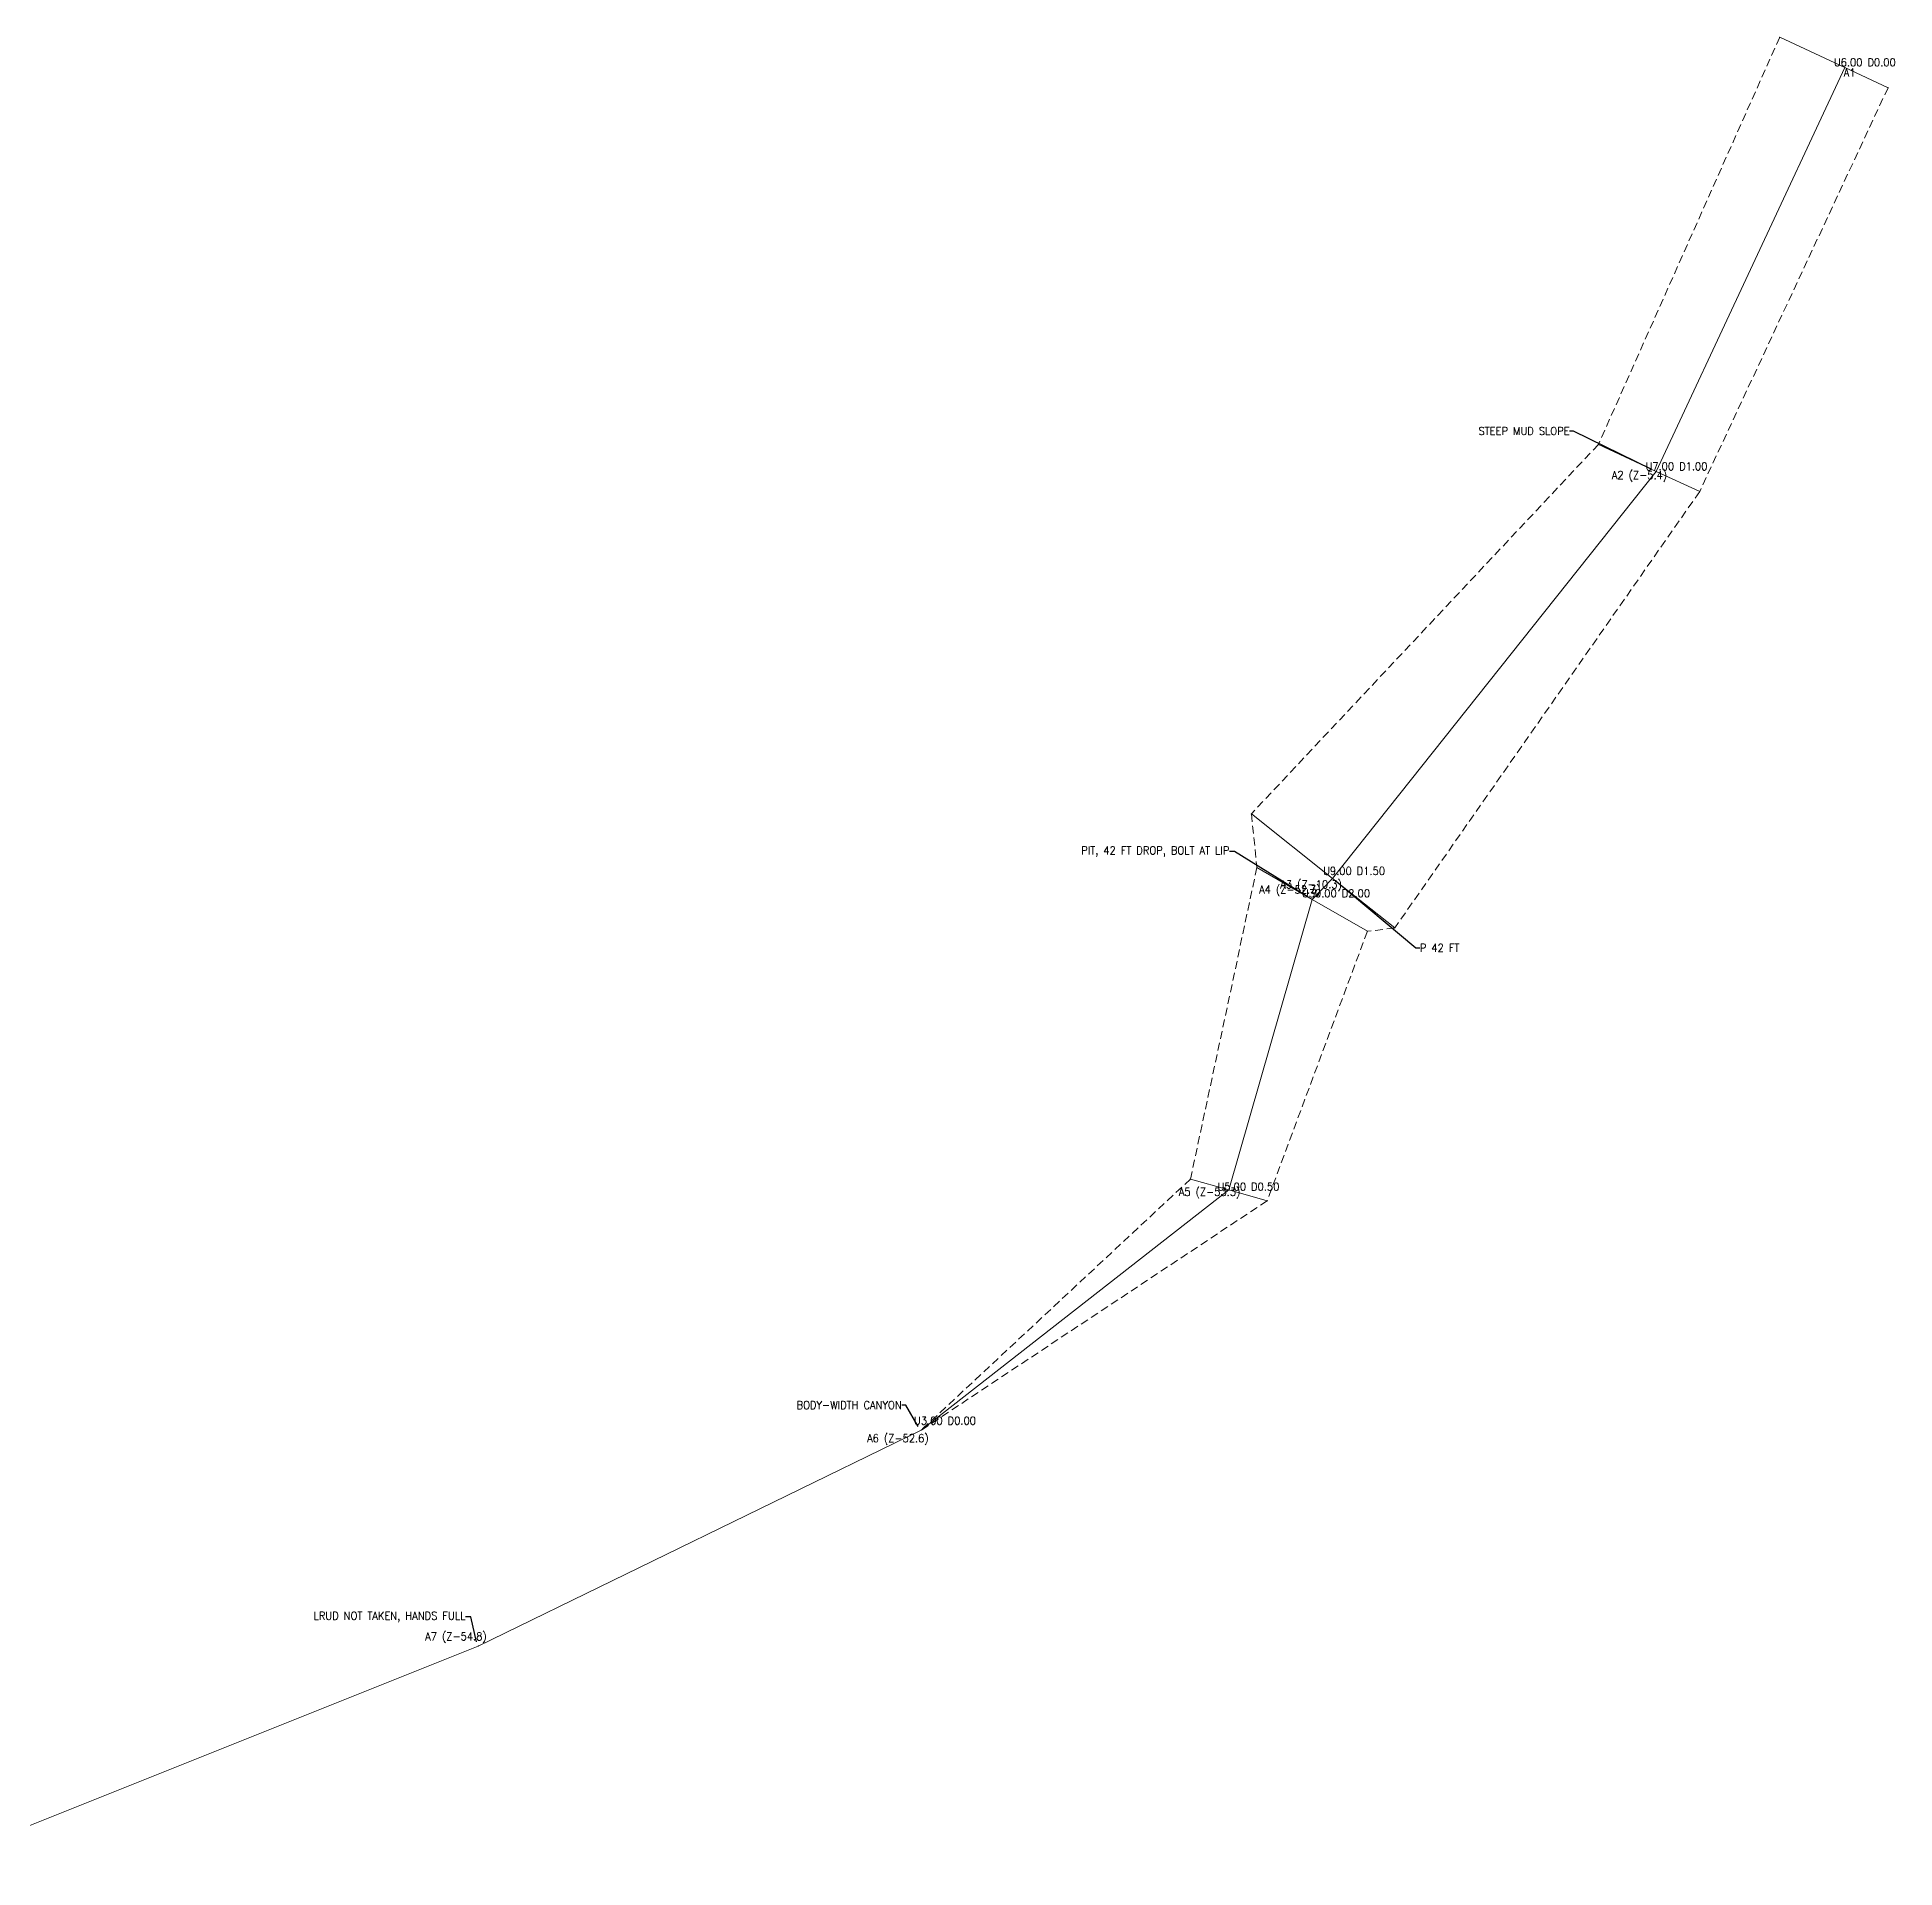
# Model space of a CAD drawing. Header units: feet. Extents: x -352 to 533, y -1323 to 2.
# Drawn here: x -113.4 to 3.1, y -113 to 1.9 of the extents above; entities that cross this region are included whole.
import ezdxf

# ---------------------------------------------------------------- set-up
doc = ezdxf.new("R2010")
doc.units = ezdxf.units.FT
doc.header["$MEASUREMENT"] = 0
doc.linetypes.add('DASHED', pattern=[0.75, 0.5, -0.25])
for name, color, linetype, lineweight, true_color in [('CTRL-LRUD', 9, 'Continuous', 9, 0xffc0cb), ('CTRL-LRUD-WALL-LEFT', 8, 'DASHED', 0, 0x808080), ('CTRL-LRUD-WALL-RIGHT', 8, 'DASHED', 0, 0x808080), ('CTRL-SHOTS', 8, 'Continuous', 9, 0x808080), ('CTRL-STATION-LABELS', 1, 'Continuous', 0, 0xff0000), ('CTRL-STATIONS', 1, 'Continuous', 9, 0xff0000), ('NOTES-ANNOTATION', 7, 'Continuous', 18, 0xffffff)]:
    doc.layers.add(name, color=color, linetype=linetype, lineweight=lineweight, true_color=true_color)
doc.styles.get("Standard").update_dxf_attribs({"font": ''})
doc.styles.add('textstyle1', font='')
doc.styles.add('textstyle107', font='')
doc.styles.add('textstyle126', font='')
doc.styles.add('textstyle171', font='')
doc.styles.add('textstyle177', font='')
doc.styles.add('textstyle210', font='')
doc.styles.add('textstyle22', font='')
doc.styles.add('textstyle233', font='')
doc.styles.add('textstyle235', font='')
doc.styles.add('textstyle247', font='')
doc.styles.add('textstyle249', font='')
doc.styles.add('textstyle27', font='')
doc.styles.add('textstyle279', font='')
doc.styles.add('textstyle285', font='')
doc.styles.add('textstyle298', font='')
doc.styles.add('textstyle52', font='')
doc.styles.add('textstyle76', font='')
doc.styles.add('textstyle97', font='')
doc.styles.get('Standard').set_extended_font_data('txt')
doc.styles.get('textstyle1').set_extended_font_data('standard')
doc.styles.get('textstyle107').set_extended_font_data('standard')
doc.styles.get('textstyle126').set_extended_font_data('standard')
doc.styles.get('textstyle171').set_extended_font_data('standard')
doc.styles.get('textstyle177').set_extended_font_data('standard')
doc.styles.get('textstyle210').set_extended_font_data('standard')
doc.styles.get('textstyle22').set_extended_font_data('standard')
doc.styles.get('textstyle233').set_extended_font_data('standard')
doc.styles.get('textstyle235').set_extended_font_data('standard')
doc.styles.get('textstyle247').set_extended_font_data('standard')
doc.styles.get('textstyle249').set_extended_font_data('standard')
doc.styles.get('textstyle27').set_extended_font_data('standard')
doc.styles.get('textstyle279').set_extended_font_data('standard')
doc.styles.get('textstyle285').set_extended_font_data('standard')
doc.styles.get('textstyle298').set_extended_font_data('standard')
doc.styles.get('textstyle52').set_extended_font_data('standard')
doc.styles.get('textstyle76').set_extended_font_data('standard')
doc.styles.get('textstyle97').set_extended_font_data('standard')
doc.dimstyles.get("Standard").update_dxf_attribs({"dimtxt": 0.083333, "dimasz": 0.083333, "dimexe": 0.041667, "dimexo": 0.020833, "dimgap": 0.020833, "dimtad": 1, "dimtxsty": 'Standard', "dimcen": 2.5, "dimadec": 0, "dimazin": 0, "dimtfac": 1, "dimtmove": 0, "dimatfit": 3, "dimfxl": 1, "dimarcsym": 0})

msp = doc.modelspace()

# ---------------------------------------------------------------- linework, layer by layer
at = {"layer": 'CTRL-LRUD'}
for p, q in [((0, 0), (-4.08, 1.9)), ((0, 0), (2.72, -1.27)), ((-11.82, -25.36), (-15.45, -23.66)), ((-11.82, -25.36), (-9.1, -26.62)), ((-32.14, -50.9), (-37.23, -46.85)), ((-33.41, -52.22), (-36.88, -50.22)), ((-32.14, -50.9), (-28.23, -54.01)), ((-33.41, -52.22), (-29.95, -54.22)), ((-38.64, -70.45), (-41.05, -69.77)), ((-38.64, -70.45), (-36.24, -71.14))]:
    msp.add_line(p, q, dxfattribs=at)
for p in [(-4.08, 1.9), (2.72, -1.27), (-15.45, -23.66), (-9.1, -26.62), (-37.23, -46.85), (-36.88, -50.22), (-29.95, -54.22), (-28.23, -54.01), (-41.05, -69.77), (-36.24, -71.14), (-57.94, -85.53), (-57.94, -85.53)]:
    msp.add_point(p, dxfattribs=at)
at = {"layer": 'CTRL-LRUD-WALL-LEFT'}
msp.add_lwpolyline([(2.72, -1.27), (-9.1, -26.62), (-28.23, -54.01), (-29.95, -54.22), (-36.24, -71.14), (-57.94, -85.53)], dxfattribs=at)
at = {"layer": 'CTRL-LRUD-WALL-RIGHT'}
msp.add_lwpolyline([(-4.08, 1.9), (-15.45, -23.66), (-37.23, -46.85), (-36.88, -50.22), (-41.05, -69.77), (-57.94, -85.53)], dxfattribs=at)
at = {"layer": 'CTRL-SHOTS'}
for p, q in [((0, 0), (-11.82, -25.36)), ((-11.82, -25.36), (-32.14, -50.9)), ((-32.14, -50.9), (-33.41, -52.22)), ((-33.41, -52.22), (-38.64, -70.45)), ((-38.64, -70.45), (-57.94, -85.53)), ((-57.94, -85.53), (-85.74, -99.09)), ((-85.74, -99.09), (-120.53, -113.01))]:
    msp.add_line(p, q, dxfattribs=at)
at = {"layer": 'CTRL-STATIONS'}
for p in [(0, 0), (-11.82, -25.36), (-32.14, -50.9), (-33.41, -52.22), (-38.64, -70.45), (-57.94, -85.53), (-85.74, -99.09)]:
    msp.add_point(p, dxfattribs=at)

# ---------------------------------------------------------------- texts
at = {"layer": 'CTRL-STATION-LABELS', "char_height": 0.5, "width": 100}
for s, insert, attachment_point, style in [('U6.00 D0.00', (-0.68, 0.32), 4, 'textstyle235'), ('A1', (0.68, -0.32), 6, 'textstyle249'), ('A2 (Z-5.4)', (-11.14, -25.67), 6, 'textstyle177'), ('U7.00 D1.00', (-12.5, -25.04), 4, 'textstyle210'), ('A4 (Z-52.3)', (-32.88, -51.69), 6, 'textstyle97'), ('A3 (Z-10.3)', (-31.55, -51.36), 6, 'textstyle52'), ('U9.00 D1.50', (-32.73, -50.43), 4, 'textstyle76'), ('U30.00 D2.00', (-34.06, -51.84), 4, 'textstyle1'), ('A5 (Z-53.3)', (-37.92, -70.66), 6, 'textstyle27'), ('U5.00 D0.50', (-39.36, -70.25), 4, 'textstyle233'), ('U3.00 D0.00', (-58.4, -84.94), 4, 'textstyle298'), ('A6 (Z-52.6)', (-57.48, -86.12), 6, 'textstyle22'), ('A7 (Z-54.8)', (-85.21, -98.56), 6, 'textstyle285')]:
    msp.add_mtext(s, dxfattribs=dict(at, insert=insert, attachment_point=attachment_point, style=style))
at = {"layer": 'NOTES-ANNOTATION', "char_height": 0.5, "width": 100}
for s, insert, attachment_point, style in [('STEEP MUD SLOPE', (-17.26, -22.82), 6, 'textstyle107'), ('PIT, 42 FT DROP, BOLT AT LIP', (-38.61, -49.22), 6, 'textstyle171'), ('P 42 FT', (-26.66, -55.26), 4, 'textstyle279'), ('BODY-WIDTH CANYON', (-59.17, -83.96), 6, 'textstyle126'), ('LRUD NOT TAKEN, HANDS FULL', (-86.55, -97.26), 6, 'textstyle247')]:
    msp.add_mtext(s, dxfattribs=dict(at, insert=insert, attachment_point=attachment_point, style=style))

# ---------------------------------------------------------------- leaders
at = {"layer": 'NOTES-ANNOTATION'}
for points in [[(-12.1, -25.23), (-17.01, -22.82), (-17.26, -22.82)], [(-33.67, -52.07), (-38.28, -49.22), (-38.61, -49.22)], [(-31.91, -51.08), (-26.91, -55.26), (-26.66, -55.26)], [(-58.13, -85.3), (-58.92, -83.96), (-59.17, -83.96)], [(-85.86, -98.82), (-86.21, -97.26), (-86.55, -97.26)]]:
    msp.add_leader(points, dimstyle='Standard', override={"dimscale": 1}, dxfattribs=at)

doc.saveas('drawing.dxf')
